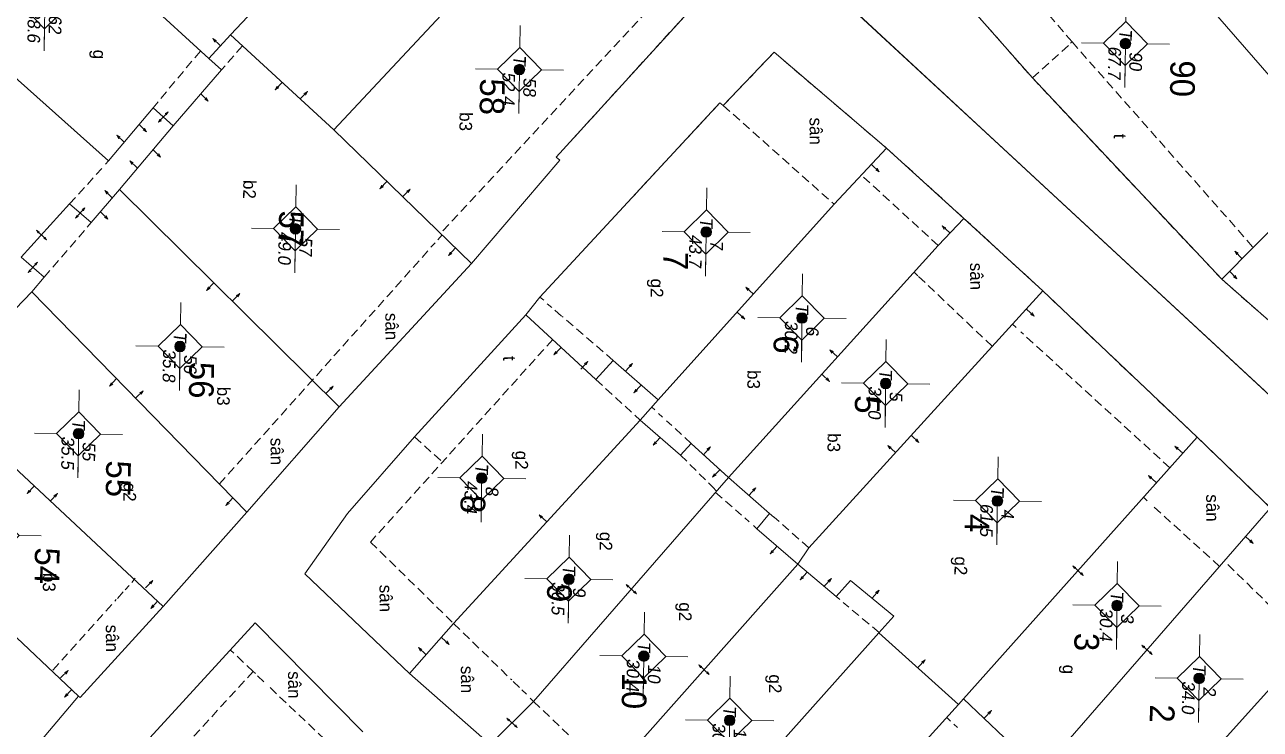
# Model space of a CAD drawing. Extents: x 601689 to 602595, y 1189742 to 1190763.
# Drawn here: x 602027.45 to 602062.51, y 1190588.76 to 1190608.76 of the extents above; entities that cross this region are included whole.
import ezdxf
from ezdxf.enums import TextEntityAlignment as Align

# ---------------------------------------------------------------- set-up
doc = ezdxf.new("R2010")
doc.units = 0
doc.header["$MEASUREMENT"] = 0
doc.linetypes.add('HIDDEN', pattern=[0.375, 0.25, -0.125])
for name, color, linetype in [('10', 250, 'Continuous'), ('11', 7, 'Continuous'), ('13', 7, 'Continuous'), ('14', 7, 'Continuous'), ('15', 7, 'Continuous'), ('16', 7, 'Continuous'), ('22', 7, 'Continuous'), ('53', 7, 'Continuous'), ('57', 7, 'Continuous')]:
    doc.layers.add(name, color=color, linetype=linetype)
doc.layers.get('0').off()
doc.styles.add('TXT', font='vnshx.shx')

# ---------------------------------------------------------------- blocks, each defined once
blk = doc.blocks.new('Q')
at = {"color": 7, "linetype": 'Continuous', "lineweight": 0, "style": 'TXT'}
for s, height, p in [('Ki%%211m tra th%%184ng      n%%168m', 0.5, (21, 5.4)), ('%%167o v%%207 th%%184ng 10 n%%168m 2001 %%174%%213n th%%184ng 5 n%%168m 2002', 0.5, (0, 5.4)), ('C%%172 quan %%174o v%%207: X%%221 nghi%%214p PTCN Tr%%190c %%174%%222a - B%%182n %%174%%229 ', 0.5, (0, 4.4)), ('C%%172 quan ki%%211m tra: C%%171ng ty XNK v%%181 t%%173 v%%202n d%%222ch v%%244 %%167o %%174%%185c B%%182n %%174%%229', 0.499998, (21, 4.4))]:
    blk.add_text(s, height=height, dxfattribs=at).set_placement(p)
blk = doc.blocks.new('NH3R')
at = {"layer": '16', "color": 7, "linetype": 'Continuous', "lineweight": 0}
for p, q in [((0, 0), (0.297, -0.005)), ((0.297, -0.005), (0.186, 0.031)), ((0.297, -0.005), (0.189, -0.033))]:
    blk.add_line(p, q, dxfattribs=at)
blk = doc.blocks.new('*M2348234823482348')
at = {"layer": '13', "color": 3, "linetype": 'Continuous', "lineweight": 0}
blk.add_line((602233.105, 1189718.731), (602234.125, 1189718.731), dxfattribs=at)
at = {"layer": '13', "color": 3, "linetype": 'Continuous', "lineweight": 0, "style": 'TXT', "oblique": 7.6055}
for s, p in [('90', (602233.255, 1189719.031)), ('67.7', (602233.105, 1189718.431))]:
    blk.add_text(s, height=0.36, dxfattribs=at).set_placement(p, align=Align.MIDDLE_LEFT)
blk.add_text('T', height=0.36, dxfattribs=at).set_placement((602232.908, 1189718.731), align=Align.MIDDLE_RIGHT)
blk = doc.blocks.new('CENTRD')
at = {"layer": '11', "linetype": 'Continuous', "lineweight": 0}
h = blk.add_hatch(color=2, dxfattribs=at)
edge = h.paths.add_edge_path()
edge.add_arc((0, 0), 0.15, 0, 360)
at = {"layer": '11', "color": 2, "linetype": 'Continuous', "lineweight": 0}
for p, q in [((0, 1.25), (0, 0.625)), ((0, 0.625), (-0.625, 0)), ((0.625, 0), (0, 0.625)), ((-0.625, 0), (-1.25, 0)), ((-0.625, 0), (0, -0.625)), ((0, -0.625), (0.625, 0)), ((1.25, 0), (0.625, 0)), ((0, -0.625), (0, -1.25))]:
    blk.add_line(p, q, dxfattribs=at)
blk.add_circle((0, 0), 0.15, dxfattribs=at)
blk = doc.blocks.new('NH3')
at = {"layer": '16', "color": 7, "linetype": 'Continuous', "lineweight": 0}
for p, q in [((-0.199, -0.002), (-0.113, 0.021)), ((0.197, -0.012), (0.107, 0.015)), ((-0.199, -0.002), (0.197, -0.012)), ((-0.199, -0.002), (-0.116, -0.035)), ((0.197, -0.012), (0.104, -0.027))]:
    blk.add_line(p, q, dxfattribs=at)
blk = doc.blocks.new('*M2428242824282428')
at = {"layer": '13', "color": 3, "linetype": 'Continuous', "lineweight": 0}
blk.add_line((602251.092, 1189721.086), (602252.112, 1189721.086), dxfattribs=at)
at = {"layer": '13', "color": 3, "linetype": 'Continuous', "lineweight": 0, "style": 'TXT', "oblique": 7.6055}
for s, p in [('2', (602251.242, 1189721.386)), ('34.0', (602251.092, 1189720.786))]:
    blk.add_text(s, height=0.36, dxfattribs=at).set_placement(p, align=Align.MIDDLE_LEFT)
blk.add_text('T', height=0.36, dxfattribs=at).set_placement((602250.895, 1189721.086), align=Align.MIDDLE_RIGHT)
blk = doc.blocks.new('*M2430243024302430')
at = {"layer": '13', "color": 3, "linetype": 'Continuous', "lineweight": 0}
blk.add_line((602249.059, 1189718.724), (602250.079, 1189718.724), dxfattribs=at)
at = {"layer": '13', "color": 3, "linetype": 'Continuous', "lineweight": 0, "style": 'TXT', "oblique": 7.6055}
for s, p in [('3', (602249.209, 1189719.024)), ('30.4', (602249.059, 1189718.424))]:
    blk.add_text(s, height=0.36, dxfattribs=at).set_placement(p, align=Align.MIDDLE_LEFT)
blk.add_text('T', height=0.36, dxfattribs=at).set_placement((602248.862, 1189718.724), align=Align.MIDDLE_RIGHT)
blk = doc.blocks.new('*M2433243324332433')
at = {"layer": '13', "color": 3, "linetype": 'Continuous', "lineweight": 0}
blk.add_line((602246.139, 1189715.287), (602247.159, 1189715.287), dxfattribs=at)
at = {"layer": '13', "color": 3, "linetype": 'Continuous', "lineweight": 0, "style": 'TXT', "oblique": 7.6055}
for s, p in [('4', (602246.289, 1189715.587)), ('61.5', (602246.139, 1189714.987))]:
    blk.add_text(s, height=0.36, dxfattribs=at).set_placement(p, align=Align.MIDDLE_LEFT)
blk.add_text('T', height=0.36, dxfattribs=at).set_placement((602245.942, 1189715.287), align=Align.MIDDLE_RIGHT)
blk = doc.blocks.new('*M2436243624362436')
at = {"layer": '13', "color": 3, "linetype": 'Continuous', "lineweight": 0}
blk.add_line((602242.85, 1189712.069), (602243.87, 1189712.069), dxfattribs=at)
at = {"layer": '13', "color": 3, "linetype": 'Continuous', "lineweight": 0, "style": 'TXT', "oblique": 7.6055}
for s, p in [('5', (602243, 1189712.369)), ('31.0', (602242.85, 1189711.769))]:
    blk.add_text(s, height=0.36, dxfattribs=at).set_placement(p, align=Align.MIDDLE_LEFT)
blk.add_text('T', height=0.36, dxfattribs=at).set_placement((602242.653, 1189712.069), align=Align.MIDDLE_RIGHT)
blk = doc.blocks.new('*M2441244124412441')
at = {"layer": '13', "color": 3, "linetype": 'Continuous', "lineweight": 0}
blk.add_line((602241.026, 1189709.668), (602242.046, 1189709.668), dxfattribs=at)
at = {"layer": '13', "color": 3, "linetype": 'Continuous', "lineweight": 0, "style": 'TXT', "oblique": 7.6055}
for s, p in [('6', (602241.176, 1189709.968)), ('30.2', (602241.026, 1189709.368))]:
    blk.add_text(s, height=0.36, dxfattribs=at).set_placement(p, align=Align.MIDDLE_LEFT)
blk.add_text('T', height=0.36, dxfattribs=at).set_placement((602240.829, 1189709.668), align=Align.MIDDLE_RIGHT)
blk = doc.blocks.new('*M2444244424442444')
at = {"layer": '13', "color": 3, "linetype": 'Continuous', "lineweight": 0}
blk.add_line((602252.477, 1189707.782), (602253.497, 1189707.782), dxfattribs=at)
at = {"layer": '13', "color": 3, "linetype": 'Continuous', "lineweight": 0, "style": 'TXT', "oblique": 7.6055}
for s, p in [('11', (602252.627, 1189708.082)), ('30.8', (602252.477, 1189707.482))]:
    blk.add_text(s, height=0.36, dxfattribs=at).set_placement(p, align=Align.MIDDLE_LEFT)
blk.add_text('T', height=0.36, dxfattribs=at).set_placement((602252.28, 1189707.782), align=Align.MIDDLE_RIGHT)
blk = doc.blocks.new('*M2445244524452445')
at = {"layer": '13', "color": 3, "linetype": 'Continuous', "lineweight": 0}
blk.add_line((602238.625, 1189706.916), (602239.645, 1189706.916), dxfattribs=at)
at = {"layer": '13', "color": 3, "linetype": 'Continuous', "lineweight": 0, "style": 'TXT', "oblique": 7.6055}
for s, p in [('7', (602238.775, 1189707.216)), ('43.7', (602238.625, 1189706.616))]:
    blk.add_text(s, height=0.36, dxfattribs=at).set_placement(p, align=Align.MIDDLE_LEFT)
blk.add_text('T', height=0.36, dxfattribs=at).set_placement((602238.428, 1189706.916), align=Align.MIDDLE_RIGHT)
blk = doc.blocks.new('*M2448244824482448')
at = {"layer": '13', "color": 3, "linetype": 'Continuous', "lineweight": 0}
blk.add_line((602250.688, 1189705.321), (602251.708, 1189705.321), dxfattribs=at)
at = {"layer": '13', "color": 3, "linetype": 'Continuous', "lineweight": 0, "style": 'TXT', "oblique": 7.6055}
for s, p in [('10', (602250.838, 1189705.621)), ('30.4', (602250.688, 1189705.021))]:
    blk.add_text(s, height=0.36, dxfattribs=at).set_placement(p, align=Align.MIDDLE_LEFT)
blk.add_text('T', height=0.36, dxfattribs=at).set_placement((602250.491, 1189705.321), align=Align.MIDDLE_RIGHT)
blk = doc.blocks.new('*M2452245224522452')
at = {"layer": '13', "color": 3, "linetype": 'Continuous', "lineweight": 0}
blk.add_line((602248.537, 1189703.164), (602249.557, 1189703.164), dxfattribs=at)
at = {"layer": '13', "color": 3, "linetype": 'Continuous', "lineweight": 0, "style": 'TXT', "oblique": 7.6055}
for s, p in [('9', (602248.687, 1189703.464)), ('30.5', (602248.537, 1189702.864))]:
    blk.add_text(s, height=0.36, dxfattribs=at).set_placement(p, align=Align.MIDDLE_LEFT)
blk.add_text('T', height=0.36, dxfattribs=at).set_placement((602248.34, 1189703.164), align=Align.MIDDLE_RIGHT)
blk = doc.blocks.new('*M2454245424542454')
at = {"layer": '13', "color": 3, "linetype": 'Continuous', "lineweight": 0}
blk.add_line((602234.09, 1189701.548), (602235.11, 1189701.548), dxfattribs=at)
at = {"layer": '13', "color": 3, "linetype": 'Continuous', "lineweight": 0, "style": 'TXT', "oblique": 7.6055}
for s, p in [('58', (602234.24, 1189701.848)), ('52.4', (602234.09, 1189701.248))]:
    blk.add_text(s, height=0.36, dxfattribs=at).set_placement(p, align=Align.MIDDLE_LEFT)
blk.add_text('T', height=0.36, dxfattribs=at).set_placement((602233.893, 1189701.548), align=Align.MIDDLE_RIGHT)
blk = doc.blocks.new('*M2456245624562456')
at = {"layer": '13', "color": 3, "linetype": 'Continuous', "lineweight": 0}
blk.add_line((602245.702, 1189700.647), (602246.722, 1189700.647), dxfattribs=at)
at = {"layer": '13', "color": 3, "linetype": 'Continuous', "lineweight": 0, "style": 'TXT', "oblique": 7.6055}
blk.add_text('T', height=0.36, dxfattribs=at).set_placement((602245.505, 1189700.647), align=Align.MIDDLE_RIGHT)
for s, p in [('8', (602245.852, 1189700.947)), ('43.4', (602245.702, 1189700.347))]:
    blk.add_text(s, height=0.36, dxfattribs=at).set_placement(p, align=Align.MIDDLE_LEFT)
blk = doc.blocks.new('*M2465246524652465')
at = {"layer": '13', "color": 3, "linetype": 'Continuous', "lineweight": 0}
blk.add_line((602238.706, 1189695.261), (602239.726, 1189695.261), dxfattribs=at)
at = {"layer": '13', "color": 3, "linetype": 'Continuous', "lineweight": 0, "style": 'TXT', "oblique": 7.6055}
for s, p in [('57', (602238.856, 1189695.561)), ('49.0', (602238.706, 1189694.961))]:
    blk.add_text(s, height=0.36, dxfattribs=at).set_placement(p, align=Align.MIDDLE_LEFT)
blk.add_text('T', height=0.36, dxfattribs=at).set_placement((602238.509, 1189695.261), align=Align.MIDDLE_RIGHT)
blk = doc.blocks.new('*M2470247024702470')
at = {"layer": '13', "color": 3, "linetype": 'Continuous', "lineweight": 0}
blk.add_line((602242.092, 1189692.034), (602243.112, 1189692.034), dxfattribs=at)
at = {"layer": '13', "color": 3, "linetype": 'Continuous', "lineweight": 0, "style": 'TXT', "oblique": 7.6055}
for s, p in [('56', (602242.242, 1189692.334)), ('35.8', (602242.092, 1189691.734))]:
    blk.add_text(s, height=0.36, dxfattribs=at).set_placement(p, align=Align.MIDDLE_LEFT)
blk.add_text('T', height=0.36, dxfattribs=at).set_placement((602241.895, 1189692.034), align=Align.MIDDLE_RIGHT)
blk = doc.blocks.new('*M2474247424742474')
at = {"layer": '13', "color": 3, "linetype": 'Continuous', "lineweight": 0}
blk.add_line((602244.609, 1189689.192), (602245.629, 1189689.192), dxfattribs=at)
at = {"layer": '13', "color": 3, "linetype": 'Continuous', "lineweight": 0, "style": 'TXT', "oblique": 7.6055}
for s, p in [('55', (602244.759, 1189689.492)), ('35.5', (602244.609, 1189688.892))]:
    blk.add_text(s, height=0.36, dxfattribs=at).set_placement(p, align=Align.MIDDLE_LEFT)
blk.add_text('T', height=0.36, dxfattribs=at).set_placement((602244.412, 1189689.192), align=Align.MIDDLE_RIGHT)
blk = doc.blocks.new('*M2476247624762476')
at = {"layer": '13', "color": 3, "linetype": 'Continuous', "lineweight": 0}
blk.add_line((602232.505, 1189688.057), (602233.525, 1189688.057), dxfattribs=at)
at = {"layer": '13', "color": 3, "linetype": 'Continuous', "lineweight": 0, "style": 'TXT', "oblique": 7.6055}
for s, p in [('62', (602232.655, 1189688.357)), ('38.6', (602232.505, 1189687.757))]:
    blk.add_text(s, height=0.36, dxfattribs=at).set_placement(p, align=Align.MIDDLE_LEFT)
blk.add_text('T', height=0.36, dxfattribs=at).set_placement((602232.308, 1189688.057), align=Align.MIDDLE_RIGHT)

msp = doc.modelspace()

# ---------------------------------------------------------------- linework, layer by layer
at = {"layer": '10', "color": 7, "linetype": 'Continuous', "lineweight": 0}
for p, q in [((602055.893, 1190615.221), (602064.803, 1190604.968)), ((602029.757, 1190610.5), (602032.67, 1190607.799)), ((602033.29, 1190608.47), (602032.67, 1190607.799)), ((602036.223, 1190605.78), (602033.29, 1190608.47)), ((602030.138, 1190604.084), (602031.664, 1190605.893)), ((602040.13, 1190601.986), (602036.223, 1190605.78)), ((602051.906, 1190605.256), (602054.099, 1190603.265)), ((602061.416, 1190601.534), (602064.803, 1190604.968)), ((602030.138, 1190604.084), (602036.375, 1190597.917)), ((602054.099, 1190603.265), (602056.34, 1190601.204)), ((602040.13, 1190601.986), (602036.375, 1190597.917)), ((602033.753, 1190594.924), (602027.649, 1190601.177)), ((602056.34, 1190601.204), (602060.714, 1190597.054)), ((602031.377, 1190592.246), (602024.899, 1190598.305)), ((602045.427, 1190598.114), (602044.91, 1190597.54)), ((602036.375, 1190597.917), (602033.753, 1190594.924)), ((602060.714, 1190597.054), (602054.092, 1190589.624)), ((602060.714, 1190597.054), (602062.797, 1190595.045)), ((602028.971, 1190589.699), (602022.633, 1190595.707)), ((602033.753, 1190594.924), (602031.377, 1190592.246)), ((602062.797, 1190595.045), (602056.283, 1190587.554)), ((602045.268, 1190584.305), (602051.687, 1190591.497)), ((602053.95, 1190589.466), (602051.687, 1190591.497)), ((602040.653, 1190588.328), (602038.371, 1190590.341)), ((602028.971, 1190589.699), (602026.694, 1190587.01)), ((602054.092, 1190589.624), (602053.95, 1190589.466))]:
    msp.add_line(p, q, dxfattribs=at)
for points in [[(602039.979, 1190615.729), (602039.022, 1190614.553), (602033.29, 1190608.47)], [(602055.893, 1190615.221), (602052.564, 1190611.637), (602053.041, 1190610.67), (602056.043, 1190607.249), (602061.416, 1190601.534)], [(602043.053, 1190613.137), (602042.038, 1190612.001), (602036.223, 1190605.78)], [(602043.053, 1190613.137), (602046.756, 1190609.646), (602042.532, 1190605.004), (602042.631, 1190604.912), (602040.13, 1190601.986)], [(602023.003, 1190610.992), (602029.83, 1190604.898), (602031.09, 1190606.401), (602031.664, 1190605.893)], [(602032.67, 1190607.799), (602033.035, 1190607.484), (602031.664, 1190605.893)], [(602041.67, 1190600.526), (602042.067, 1190601.03), (602047.173, 1190606.54), (602047.272, 1190606.469), (602048.713, 1190607.979), (602051.906, 1190605.256)], [(602051.906, 1190605.256), (602050.414, 1190603.665), (602045.427, 1190598.114)], [(602030.138, 1190604.084), (602029.336, 1190603.145), (602028.723, 1190603.673), (602027.352, 1190602.162)], [(602054.099, 1190603.265), (602053.368, 1190602.495), (602047.418, 1190595.906)], [(602027.649, 1190601.177), (602028.004, 1190601.593), (602027.352, 1190602.162)], [(602061.416, 1190601.534), (602063.55, 1190599.665), (602065.98, 1190598.242)], [(602027.649, 1190601.177), (602026.492, 1190599.973), (602025.841, 1190600.643), (602024.199, 1190598.995)], [(602056.34, 1190601.204), (602049.7, 1190593.914), (602049.384, 1190593.449)], [(602041.67, 1190600.526), (602038.512, 1190597.058), (602036.613, 1190594.885), (602035.4, 1190593.171), (602038.371, 1190590.341)], [(602041.67, 1190600.526), (602043.656, 1190598.688), (602044.143, 1190599.232), (602045.427, 1190598.114)], [(602038.371, 1190590.341), (602039.621, 1190591.763), (602044.91, 1190597.54)], [(602047.418, 1190595.906), (602046.36, 1190596.871), (602046.056, 1190596.545), (602044.91, 1190597.54)], [(602040.653, 1190588.328), (602041.89, 1190589.551), (602047.418, 1190595.906)], [(602049.384, 1190593.449), (602048.228, 1190594.455), (602048.584, 1190594.89), (602047.418, 1190595.906)], [(602042.795, 1190586.259), (602044.072, 1190587.461), (602049.384, 1190593.449)], [(602049.384, 1190593.449), (602050.471, 1190592.534), (602050.878, 1190592.988), (602052.114, 1190591.971), (602051.687, 1190591.497)], [(602065.203, 1190592.562), (602063.883, 1190591.14), (602058.226, 1190584.858)], [(602031.377, 1190592.246), (602029.021, 1190589.658), (602028.971, 1190589.699)], [(602037.048, 1190588.689), (602033.99, 1190591.78), (602028.011, 1190585.251), (602028.377, 1190584.957)], [(602055.796, 1190587.001), (602054.75, 1190588.015), (602055.246, 1190588.528), (602054.092, 1190589.624)], [(602047.361, 1190582.286), (602048.344, 1190583.283), (602053.95, 1190589.466)]]:
    msp.add_lwpolyline(points, dxfattribs=at)
at = {"layer": '14', "color": 6, "linetype": 'HIDDEN', "lineweight": 0}
for p, q in [((602057.167, 1190608.274), (602054.205, 1190611.724)), ((602045.098, 1190609.139), (602039.252, 1190602.839)), ((602033.625, 1190608.166), (602033.035, 1190607.484)), ((602056.043, 1190607.249), (602057.066, 1190608.175)), ((602057.127, 1190608.234), (602057.167, 1190608.274)), ((602057.167, 1190608.274), (602062.308, 1190602.442)), ((602032.433, 1190608.013), (602031.09, 1190606.401)), ((602047.272, 1190606.469), (602050.414, 1190603.665)), ((602028.723, 1190603.673), (602029.637, 1190604.681)), ((602029.739, 1190604.799), (602029.83, 1190604.898)), ((602053.368, 1190602.495), (602051.196, 1190604.485)), ((602028.004, 1190601.593), (602029.336, 1190603.145)), ((602038.977, 1190602.442), (602039.098, 1190602.57)), ((602039.17, 1190602.659), (602039.292, 1190602.799)), ((602032.974, 1190595.724), (602038.895, 1190602.343)), ((602052.796, 1190601.633), (602052.688, 1190601.734)), ((602054.898, 1190599.634), (602052.796, 1190601.633)), ((602042.176, 1190600.938), (602042.067, 1190601.03)), ((602042.403, 1190600.735), (602042.275, 1190600.837)), ((602042.68, 1190600.491), (602042.472, 1190600.674)), ((602044.143, 1190599.232), (602042.699, 1190600.481)), ((602055.586, 1190600.165), (602055.468, 1190600.266)), ((602042.431, 1190599.825), (602037.262, 1190594.075)), ((602059.942, 1190596.185), (602055.715, 1190600.043)), ((602043.656, 1190598.688), (602044.91, 1190597.54)), ((602045.333, 1190597.825), (602045.244, 1190597.907)), ((602045.551, 1190597.622), (602045.433, 1190597.724)), ((602046.36, 1190596.871), (602045.66, 1190597.52)), ((602038.512, 1190597.058), (602039.303, 1190596.348)), ((602046.056, 1190596.545), (602046.974, 1190595.632)), ((602046.974, 1190595.632), (602047.082, 1190595.521)), ((602047.051, 1190595.481), (602047.793, 1190594.841)), ((602059.299, 1190595.243), (602059.191, 1190595.345)), ((602048.702, 1190594.779), (602048.584, 1190594.89)), ((602061.353, 1190593.385), (602059.437, 1190595.121)), ((602047.882, 1190594.76), (602048.01, 1190594.648)), ((602048.129, 1190594.546), (602048.228, 1190594.455)), ((602049.7, 1190593.914), (602048.712, 1190594.779)), ((602037.262, 1190594.075), (602039.621, 1190591.763)), ((602063.914, 1190591.17), (602061.486, 1190593.533)), ((602030.303, 1190592.721), (602030.414, 1190592.839)), ((602030.486, 1190592.928), (602030.587, 1190593.047)), ((602028.251, 1190590.439), (602030.049, 1190592.445)), ((602030.08, 1190592.474), (602030.272, 1190592.691)), ((602050.581, 1190592.442), (602050.471, 1190592.534)), ((602051.697, 1190591.507), (602050.669, 1190592.361)), ((602039.621, 1190591.763), (602041.268, 1190590.16)), ((602033.931, 1190590.401), (602033.29, 1190591.009)), ((602028.703, 1190584.692), (602033.931, 1190590.401)), ((602034, 1190590.34), (602033.931, 1190590.401)), ((602034.237, 1190590.107), (602034.059, 1190590.279)), ((602036.498, 1190587.966), (602034.355, 1190589.995)), ((602041.308, 1190590.12), (602041.495, 1190589.937)), ((602041.554, 1190589.876), (602041.683, 1190589.754)), ((602041.791, 1190589.643), (602041.89, 1190589.551)), ((602041.89, 1190589.551), (602044.052, 1190587.482)), ((602053.723, 1190588.99), (602053.614, 1190589.091)), ((602053.92, 1190588.807), (602053.812, 1190588.908))]:
    msp.add_line(p, q, dxfattribs=at)
at = {"layer": '22', "color": 7, "linetype": 'HIDDEN', "lineweight": 0}
for p, q in [((602046.756, 1190609.646), (602042.948, 1190605.458)), ((602048.713, 1190607.979), (602047.272, 1190606.469)), ((602048.713, 1190607.979), (602048.561, 1190607.821)), ((602048.713, 1190607.979), (602051.906, 1190605.256)), ((602048.713, 1190607.979), (602051.906, 1190605.256)), ((602047.173, 1190606.54), (602044.748, 1190603.923)), ((602047.272, 1190606.469), (602047.173, 1190606.54)), ((602051.906, 1190605.256), (602054.099, 1190603.265)), ((602051.906, 1190605.256), (602054.099, 1190603.265)), ((602054.099, 1190603.265), (602056.34, 1190601.204)), ((602054.099, 1190603.265), (602054.119, 1190603.244)), ((602056.34, 1190601.204), (602060.714, 1190597.054)), ((602060.714, 1190597.054), (602062.797, 1190595.045))]:
    msp.add_line(p, q, dxfattribs=at)
for points in [[(602053.041, 1190610.67), (602056.043, 1190607.249), (602057.029, 1190606.205)], [(602053.041, 1190610.67), (602056.043, 1190607.249), (602061.416, 1190601.534), (602063.55, 1190599.665), (602065.98, 1190598.242)]]:
    msp.add_lwpolyline(points, dxfattribs=at)
at = {"layer": '57', "color": 172, "linetype": 'Continuous', "lineweight": 0}
for p, q in [((602063.056, 1190597.982), (602049.538, 1190610.508)), ((602062.642, 1190598.368), (602049.637, 1190610.417))]:
    msp.add_line(p, q, dxfattribs=at)
msp.add_lwpolyline([(602060.684, 1190622.536), (602049.4, 1190610.64), (602049.518, 1190610.538), (602049.637, 1190610.417), (602055.719, 1190604.783)], dxfattribs=at)

# ---------------------------------------------------------------- block references
at = {"color": 7, "linetype": 'Continuous', "lineweight": 0, "rotation": 269.1680420500809}
msp.add_blockref('Q', (602042.542, 1190595.571), dxfattribs=at)
at = {"layer": '11', "color": 2, "linetype": 'Continuous', "lineweight": 0, "rotation": 269.1680420500809}
for p in [(602028.02, 1190609.27), (602058.682, 1190608.225), (602041.486, 1190607.489), (602035.133, 1190602.965), (602046.788, 1190602.877), (602049.505, 1190600.436), (602031.857, 1190599.626), (602051.879, 1190598.577), (602028.979, 1190597.151), (602040.417, 1190595.891), (602055.049, 1190595.242), (602026.669, 1190594.266), (602042.892, 1190593.02), (602058.443, 1190592.272), (602045.018, 1190590.838), (602060.775, 1190590.205), (602047.452, 1190589.014)]:
    msp.add_blockref('CENTRD', p, dxfattribs=at)
at = {"layer": '13', "color": 3, "linetype": 'Continuous', "lineweight": 0, "rotation": 269.1680420500809}
for name in ['*M2476247624762476', '*M2348234823482348', '*M2454245424542454', '*M2465246524652465', '*M2445244524452445', '*M2441244124412441', '*M2470247024702470', '*M2436243624362436', '*M2474247424742474', '*M2456245624562456', '*M2433243324332433', '*M2452245224522452', '*M2430243024302430', '*M2448244824482448', '*M2428242824282428', '*M2444244424442444']:
    msp.add_blockref(name, (-578790.27, 1810052.359), dxfattribs=at)
at = {"layer": '16', "color": 7, "linetype": 'Continuous', "lineweight": 0}
for name, p, rotation in [('NH3R', (602033.005, 1190608.164), 136.9603629491518), ('NH3R', (602034.761, 1190607.131), 227.4801074064733), ('NH3R', (602035.264, 1190606.653), 45.84678616118448), ('NH3', (602031.378, 1190606.147), 48.45385604959869), ('NH3R', (602030.277, 1190605.422), 136.9603629491518), ('NH3R', (602030.647, 1190604.687), 136.9603629491518), ('NH3R', (602051.479, 1190604.791), 317.7447059361169), ('NH3R', (602037.733, 1190604.319), 227.4801074064733), ('NH3R', (602029.935, 1190603.846), 136.9603629491518), ('NH3R', (602038.176, 1190603.884), 45.84678616118448), ('NH3R', (602053.703, 1190602.85), 138.9644597609027), ('NH3R', (602039.676, 1190602.423), 227.4801074064733), ('NH3R', (602061.993, 1190602.117), 135.3932901250745), ('NH3', (602027.678, 1190601.877), 48.8980146564177), ('NH3R', (602061.638, 1190601.762), 315.3932901250746), ('NH3R', (602032.812, 1190601.436), 227.4801074064733), ('NH3R', (602033.346, 1190600.92), 45.84678616118448), ('NH3R', (602048.129, 1190601.117), 138.9644597609027), ('NH3R', (602047.662, 1190600.603), 317.7447059361169), ('NH3R', (602055.874, 1190600.691), 317.7447059361169), ('NH3R', (602042.668, 1190599.601), 227.2151974551244), ('NH3R', (602050.515, 1190599.334), 138.9644597609027), ('NH3R', (602030.056, 1190598.714), 227.4801074064733), ('NH3R', (602050.067, 1190598.84), 317.7447059361169), ('NH3R', (602030.597, 1190598.157), 45.84678616118448), ('NH3R', (602035.99, 1190598.293), 45.84678616118448), ('NH3R', (602044.943, 1190598.53), 227.2151974551244), ('NH3R', (602045.483, 1190597.043), 229.0210657266999), ('NH3R', (602052.605, 1190597.106), 317.7447059361169), ('NH3R', (602052.157, 1190596.621), 138.9644597609027), ('NH3R', (602060.308, 1190596.6), 138.9644597609027), ('NH3R', (602047.171, 1190596.129), 227.2151974551244), ('NH3R', (602059.556, 1190595.77), 138.9644597609027), ('NH3R', (602027.723, 1190595.667), 227.4801074064733), ('NH3R', (602028.168, 1190595.24), 45.84678616118448), ('NH3R', (602033.359, 1190595.329), 227.4801074064733), ('NH3R', (602062.085, 1190594.235), 317.999359801125), ('NH3R', (602049.651, 1190593.225), 229.9212483131453), ('NH3R', (602030.873, 1190592.773), 45.84678616118448), ('NH3R', (602031.229, 1190592.408), 227.4801074064733), ('NH3', (602059.301, 1190591.023), 318.9644597609028), ('NH3R', (602028.469, 1190590.216), 45.84678616118448), ('NH3', (602046.732, 1190590.455), 318.4162063045881), ('NH3R', (602028.784, 1190589.892), 227.4801074064733)]:
    msp.add_blockref(name, p, dxfattribs=dict(at, rotation=rotation))
for name, p, xscale, yscale, rotation in [('NH3R', (602032.446, 1190606.802), 0.9999974402842764, 0.9999974402842764, 316.705403806839), ('NH3R', (602030.694, 1190605.927), 0.9999974402842764, 0.9999974402842764, 316.705403806839), ('NH3R', (602031.094, 1190605.211), 0.9999974402842764, 0.9999974402842764, 316.705403806839), ('NH3', (602029.03, 1190603.409), 1.000002394379029, 1.000002394379029, 229.2295513143879), ('NH3R', (602029.6, 1190603.451), 0.9999974402842764, 0.9999974402842764, 316.705403806839), ('NH3', (602027.92, 1190602.784), 0.9999983901806913, 0.9999983901806913, 137.7823291003812), ('NH3R', (602043.23, 1190598.984), 0.9999983148499442, 0.9999983148499442, 48.9835896416508), ('NH3R', (602044.499, 1190598.926), 0.9999983148499442, 0.9999983148499442, 48.9835896416508), ('NH3R', (602046.706, 1190596.556), 0.9999983148499442, 0.9999983148499442, 48.9835896416508), ('NH3R', (602048, 1190595.398), 1.000001188516594, 1.000001188516594, 48.93586690827345), ('NH3R', (602042.26, 1190594.647), 1.000001031577971, 1.000001031577971, 137.5273460338389), ('NH3R', (602048.8, 1190593.958), 0.9999983148499442, 0.9999983148499442, 228.9835896416509), ('NH3', (602057.331, 1190593.261), 1.000001283319437, 1.000001283319437, 138.2830283127229), ('NH3', (602044.654, 1190592.734), 1.000001319542707, 1.000001319542707, 138.9833858108128), ('NH3R', (602050.135, 1190592.819), 0.9999982360388844, 0.9999982360388844, 47.94321355407329), ('NH3R', (602051.5, 1190592.48), 0.9999980853448356, 0.9999980853448356, 50.55665199013283), ('NH3R', (602039.275, 1190591.368), 1.000001319542707, 1.000001319542707, 318.9833858108129), ('NH3R', (602038.838, 1190590.874), 1.000001031577971, 1.000001031577971, 137.5273460338389), ('NH3R', (602052.794, 1190590.512), 0.9999982360388844, 0.9999982360388844, 47.94321355407329), ('NH3R', (602054.674, 1190589.077), 0.9999985294037792, 0.9999985294037792, 46.50731757056894), ('NH3', (602041.272, 1190588.94), 1.000001319542707, 1.000001319542707, 138.9833858108128)]:
    msp.add_blockref(name, p, dxfattribs=dict(at, xscale=xscale, yscale=yscale, rotation=rotation))

# ---------------------------------------------------------------- texts
at = {"layer": '15', "color": 7, "linetype": 'Continuous', "lineweight": 0, "style": 'TXT'}
for s, rotation, p in [('g', 269.2144, (602029.573, 1190608.051)), ('b3', 269.2144, (602039.969, 1190606.279)), ('s%%169n', 270.5644, (602049.898, 1190606.127)), ('t', 269.2144, (602058.531, 1190605.665)), ('b2', 269.2144, (602033.833, 1190604.353)), ('s%%169n', 270.5644, (602054.452, 1190602.005)), ('g2', 269.2144, (602045.394, 1190601.554)), ('s%%169n', 270.5644, (602037.861, 1190600.581)), ('t', 270.5644, (602041.204, 1190599.356)), ('b3', 269.2144, (602048.139, 1190598.957)), ('b3', 269.2144, (602033.092, 1190598.483)), ('s%%169n', 270.5644, (602034.603, 1190597.036)), ('b3', 269.2144, (602050.415, 1190597.166)), ('g2', 269.2144, (602041.558, 1190596.667)), ('g2', 269.2144, (602030.435, 1190595.76)), ('s%%169n', 270.5644, (602061.152, 1190595.432)), ('g2', 269.2144, (602043.946, 1190594.364)), ('g2', 269.2144, (602054.017, 1190593.666)), ('b3', 269.2144, (602028.149, 1190593.2)), ('s%%169n', 270.5644, (602037.695, 1190592.864)), ('g2', 269.2144, (602046.199, 1190592.363)), ('s%%169n', 270.5644, (602029.929, 1190591.73)), ('s%%169n', 270.5644, (602035.101, 1190590.409)), ('s%%169n', 270.5644, (602040.004, 1190590.562)), ('g2', 269.2144, (602048.751, 1190590.318)), ('g', 269.2144, (602057.085, 1190590.593))]:
    msp.add_text(s, height=0.36, rotation=rotation, dxfattribs=at).set_placement(p, align=Align.MIDDLE_LEFT)
at = {"layer": '53', "color": 200, "linetype": 'Continuous', "lineweight": 0, "style": 'TXT'}
for s, p in [('90', (602060.311, 1190607.75)), ('58', (602040.722, 1190607.238)), ('57', (602035.02, 1190603.487)), ('7', (602045.926, 1190602.317)), ('6', (602049.053, 1190599.944)), ('56', (602032.472, 1190599.191)), ('5', (602051.36, 1190598.242)), ('55', (602030.113, 1190596.393)), ('8', (602040.171, 1190595.415)), ('4', (602054.473, 1190594.87)), ('54', (602028.09, 1190593.922)), ('9', (602042.626, 1190592.892)), ('3', (602057.588, 1190591.497)), ('10', (602044.752, 1190590.372)), ('2', (602059.729, 1190589.467))]:
    msp.add_text(s, height=0.7, rotation=269.2144, dxfattribs=at).set_placement(p, align=Align.MIDDLE_LEFT)

doc.saveas('drawing.dxf')
